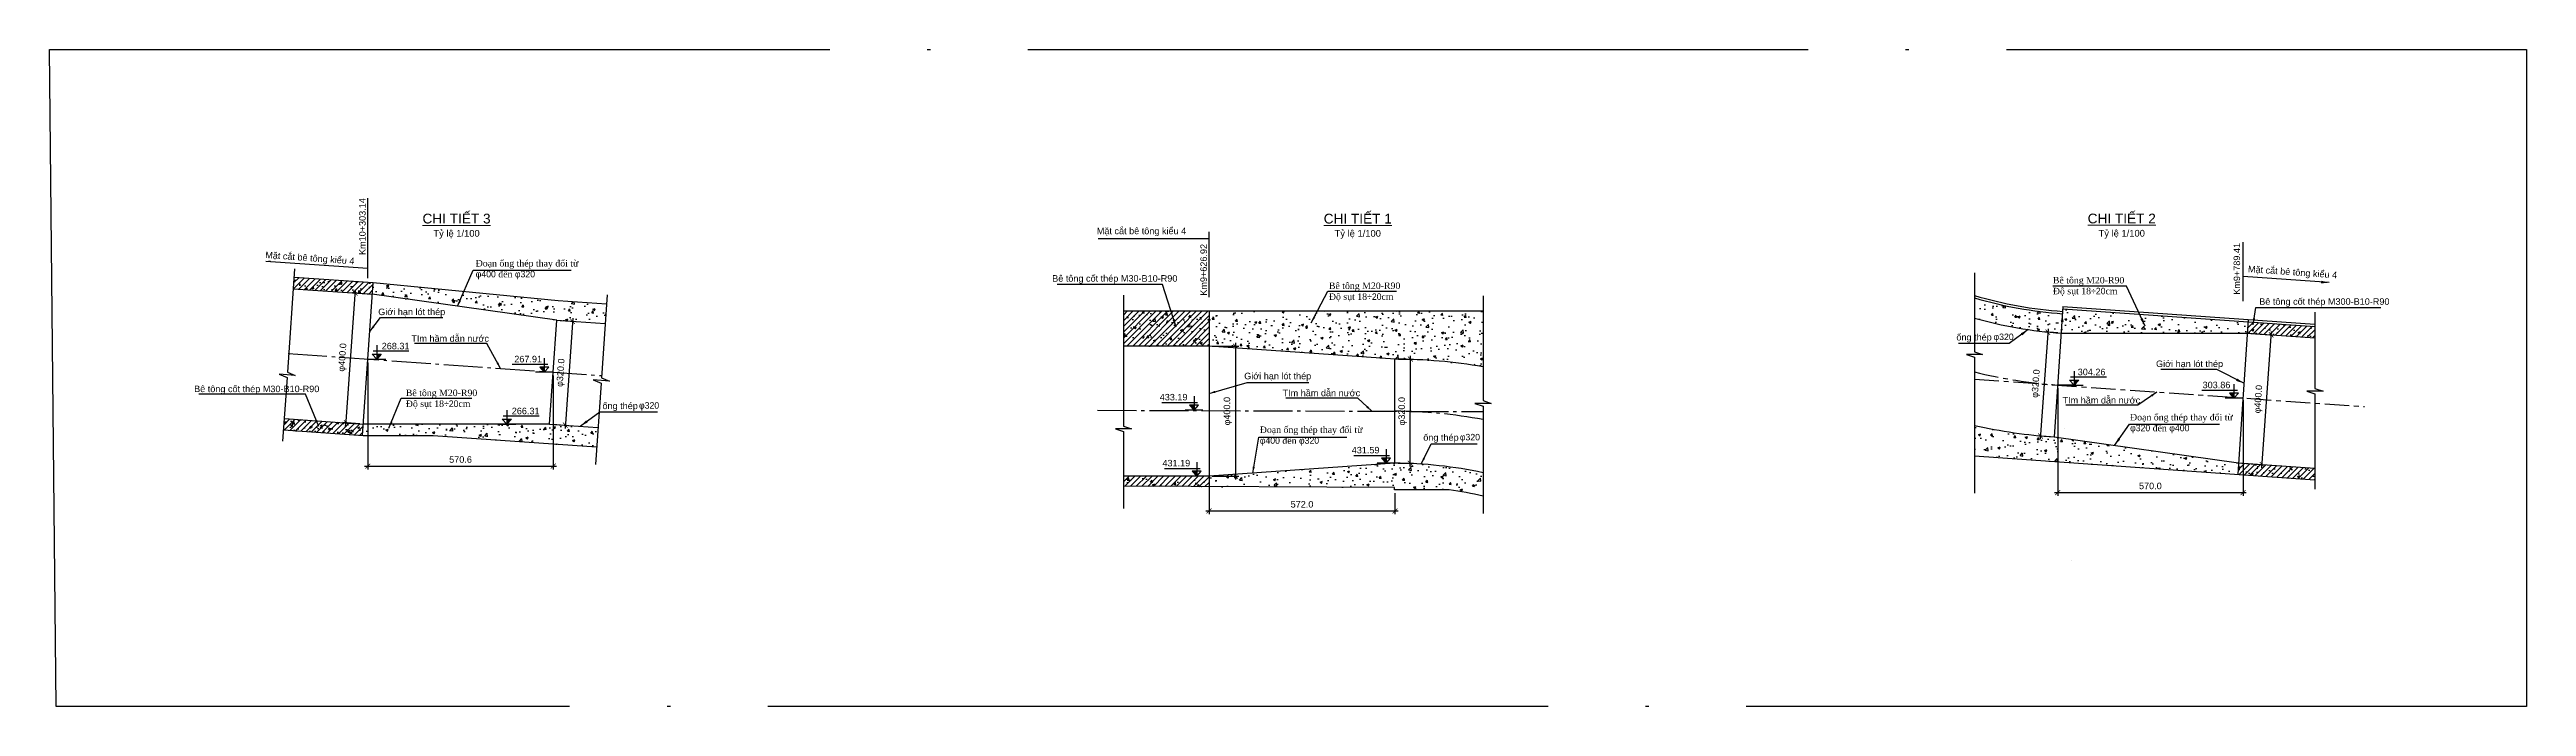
# Model space of a CAD drawing. Header units: inches. Extents: x 444671 to 463716, y 1783086 to 1794968.
# Drawn here: x 456090.6 to 456166.8, y 1786029.3 to 1786049.5 of the extents above; entities that cross this region are included whole.
import ezdxf
from ezdxf.enums import TextEntityAlignment as Align

# ---------------------------------------------------------------- set-up
doc = ezdxf.new("R2010")
doc.units = ezdxf.units.IN
doc.header["$MEASUREMENT"] = 0
for name, pattern in [('ACAD_ISO04W100', [30, 24, -3, 0, -3]), ('CENTER', [2, 1.25, -0.25, 0.25, -0.25]), ('DASHED2', [9.525, 6.35, -3.175]), ('HIDDEN', [0.375, 0.25, -0.125]), ('HIDDEN2', [0.1875, 0.125, -0.0625])]:
    doc.linetypes.add(name, pattern=pattern)
for name, color, linetype in [('cam CTrinh', 2, 'Continuous'), ('Cam hacth', 9, 'Continuous'), ('Cam KT', 140, 'Continuous'), ('CONGTRINH', 2, 'Continuous'), ('hatch', 8, 'Continuous'), ('HPhu', 4, 'Continuous'), ('KHUAT', 8, 'DASHED2'), ('Khung_bang', 140, 'Continuous'), ('netcat', 140, 'Continuous'), ('Text', 3, 'Continuous'), ('Tim', 1, 'ACAD_ISO04W100'), ('Tim tuyen', 1, 'Continuous')]:
    doc.layers.add(name, color=color, linetype=linetype)
doc.layers.add('Camtext', color=3, linetype='Continuous', lineweight=5)
doc.styles.add('200', font='', dxfattribs={"width": 0.9, "height": 0.4})
doc.styles.add('style2', font='arial.ttf', dxfattribs={"height": 0.022})
doc.styles.add('VnariaH', font='')
doc.styles.add('VNARIAL', font='')
doc.styles.add('Vntimeshx', font='vntime.shx', dxfattribs={"width": 0.8, "bigfont": 'vn1.shx'})
doc.styles.get('200').set_extended_font_data('.VnArial')
doc.styles.get('VnariaH').set_extended_font_data('.VnArialH')
doc.styles.get('VNARIAL').set_extended_font_data('.VnArial')
doc.linetypes.add('DB1A', pattern='A,0.8,["Y",Standard,S=0.18,R=180,X=0.15,Y=0.18],-0.14', length=0.94)
doc.linetypes.add('NEN_DA1', pattern='A,1.5,-0.15,["Y",Standard,S=0.2,R=0,X=-0.15,Y=-0.2],-0.005', length=1.655)
doc.linetypes.add('NENDA', pattern='A,1,-0.04,["Y",Standard,S=0.2,R=-0.02,X=-0.04,Y=-0.2],-0.1', length=1.14)
doc.dimstyles.new('D100', dxfattribs={"dimscale": 0.1, "dimtxt": 2, "dimasz": 1.5, "dimexe": 1, "dimexo": 1, "dimgap": 1, "dimtad": 1, "dimdec": 1, "dimlfac": 100, "dimzin": 1, "dimdsep": 46, "dimtxsty": 'Vntimeshx', "dimblk": 'ARCHTICK', "dimcen": 1.5, "dimdle": 1, "dimclrd": 140, "dimclre": 140, "dimclrt": 3, "dimadec": 1, "dimazin": 2, "dimtfac": 1, "dimtdec": 1, "dimtix": 1, "dimtmove": 2, "dimatfit": 3, "dimfxl": 0, "dimtolj": 1, "dimtzin": 0, "dimarcsym": 0})
doc.dimstyles.new('D200', dxfattribs={"dimtxt": 1, "dimasz": 0.25, "dimexe": 0.2, "dimexo": 0, "dimgap": 0.2, "dimtad": 1, "dimdec": 1, "dimlfac": 100, "dimzin": 1, "dimdsep": 46, "dimtxsty": '200', "dimblk": 'OBLIQUE', "dimcen": 0.25, "dimdle": 0.2, "dimclrd": 140, "dimclre": 140, "dimclrt": 3, "dimadec": 0, "dimazin": 0, "dimtfac": 1, "dimtdec": 1, "dimtix": 1, "dimtmove": 2, "dimatfit": 3, "dimfxl": 0, "dimtolj": 1, "dimtzin": 0, "dimarcsym": 0})
pattern_1 = [(50, (446792.4938, 1787038.35476), (0.717260183, -0.062752135), [0.075, -0.825]), (355, (446792.4938, 1787038.35476), (-0.138751334, 0.752192134), [0.06, -0.66]), (100.4514, (446792.5536, 1787038.3495), (0.57850938, 0.68943954), [0.06374019, -0.70114211]), (46.1842, (446792.4938, 1787038.5548), (1.06724105, -0.165519014), [0.1125, -1.2375]), (96.6356, (446792.5827, 1787038.541), (0.9346627, 0.97411787), [0.09561029, -1.051713]), (351.1842, (446792.4938, 1787038.5548), (0.93466195, 0.9741186), [0.09, -0.99]), (21, (446792.5938, 1787038.50476), (0.596907052, -0.40261889), [0.075, -0.825]), (326, (446792.5938, 1787038.50476), (0.24331533, 0.725150045), [0.06, -0.66]), (71.4514, (446792.64355, 1787038.4712), (0.84022263, 0.322530497), [0.06374019, -0.70114211]), (37.5, (446792.4938, 1787038.35476), (0.012159855, 0.332893854), [0, -0.652, 0, -0.67, 0, -0.6625]), (7.5, (446792.4938, 1787038.35476), (0.263069537, 0.394411712), [0, -0.382, 0, -0.637, 0, -0.2525]), (327.5, (446792.2708, 1787038.35476), (0.533822436, -0.022554872), [0, -0.25, 0, -0.78, 0, -1.035]), (317.5, (446792.1708, 1787038.35476), (0.58318617, 0.100104982), [0, -0.325, 0, -0.518, 0, -0.735])]
pattern_2 = [(45, (446792.49381, 1787038.35476), (-0.0883883476, 0.0883883476), [])]

# ---------------------------------------------------------------- blocks, each defined once
blk = doc.blocks.new('_Oblique')
at = {"color": 0, "linetype": 'ByBlock', "lineweight": -2}
blk.add_line((-0.5, -0.5), (0.5, 0.5), dxfattribs=at)
blk = doc.blocks.new('_ArchTick')
at = {"color": 0, "linetype": 'ByBlock', "const_width": 0.15}
blk.add_lwpolyline([(-0.5, -0.5), (0.5, 0.5)], dxfattribs=at)
blk = doc.blocks.new('*D81')
at = {"layer": 'Defpoints', "color": 140, "lineweight": -2, "transparency": 16777216}
for p, q in [((456100.367, 1786039.843), (456100.367, 1786036.554)), ((456106.074, 1786039.444), (456106.074, 1786036.554)), ((456100.267, 1786036.654), (456106.174, 1786036.654))]:
    blk.add_line(p, q, dxfattribs=at)
at = {"layer": 'Defpoints', "color": 0, "transparency": 16777216}
for p in [(456100.367, 1786039.943), (456106.074, 1786039.544), (456106.074, 1786036.654)]:
    blk.add_point(p, dxfattribs=at)
at = {"layer": 'Defpoints', "color": 140, "lineweight": -2, "transparency": 16777216, "xscale": 0.15, "yscale": 0.15, "zscale": 0.15, "rotation": 180}
blk.add_blockref('_ArchTick', (456100.367, 1786036.654), dxfattribs=at)
at = {"layer": 'Defpoints', "color": 140, "lineweight": -2, "transparency": 16777216, "xscale": 0.15, "yscale": 0.15, "zscale": 0.15}
blk.add_blockref('_ArchTick', (456106.074, 1786036.654), dxfattribs=at)
at = {"layer": 'Defpoints', "color": 3, "transparency": 16777216, "insert": (456103.221, 1786036.856), "char_height": 0.2, "attachment_point": 5, "style": 'VNARIAL'}
blk.add_mtext('\\A1;570.6', dxfattribs=at)
blk = doc.blocks.new('*D82')
at = {"layer": 'Defpoints', "color": 140, "lineweight": -2, "transparency": 16777216}
for p, q in [((456106.285, 1786041.133), (456106.768, 1786041.099)), ((456106.675, 1786041.206), (456106.437, 1786037.814)), ((456106.062, 1786037.941), (456106.544, 1786037.907))]:
    blk.add_line(p, q, dxfattribs=at)
at = {"layer": 'Defpoints', "color": 0, "transparency": 16777216}
for p in [(456106.185, 1786041.14), (456105.962, 1786037.948), (456106.444, 1786037.914)]:
    blk.add_point(p, dxfattribs=at)
at = {"layer": 'Defpoints', "color": 140, "lineweight": -2, "transparency": 16777216, "xscale": 0.15, "yscale": 0.15, "zscale": 0.15}
for p, rotation in [((456106.668, 1786041.106), 85.99582706049664), ((456106.444, 1786037.914), 265.9958270604967)]:
    blk.add_blockref('_ArchTick', p, dxfattribs=dict(at, rotation=rotation))
at = {"layer": 'Defpoints', "color": 3, "transparency": 16777216, "insert": (456106.322, 1786039.526), "char_height": 0.2, "attachment_point": 5, "rotation": 85.99583, "style": 'VNARIAL'}
blk.add_mtext('\\A1;{\\fSymbol|b0|i0|c2|p18;f}320.0', dxfattribs=at)
blk = doc.blocks.new('*D83')
at = {"layer": 'Defpoints', "color": 140, "lineweight": -2, "transparency": 16777216}
for p, q in [((456099.696, 1786037.885), (456099.989, 1786042.075)), ((456100.407, 1786041.945), (456099.882, 1786041.982)), ((456100.128, 1786037.955), (456099.603, 1786037.992))]:
    blk.add_line(p, q, dxfattribs=at)
at = {"layer": 'Defpoints', "color": 0, "transparency": 16777216}
for p in [(456099.982, 1786041.975), (456100.507, 1786041.938), (456100.228, 1786037.948)]:
    blk.add_point(p, dxfattribs=at)
at = {"layer": 'Defpoints', "color": 140, "lineweight": -2, "transparency": 16777216, "xscale": 0.15, "yscale": 0.15, "zscale": 0.15}
for p, rotation in [((456099.982, 1786041.975), 85.99582706008907), ((456099.703, 1786037.985), 265.9958270600891)]:
    blk.add_blockref('_ArchTick', p, dxfattribs=dict(at, rotation=rotation))
at = {"layer": 'Defpoints', "color": 3, "transparency": 16777216, "insert": (456099.609, 1786039.996), "char_height": 0.2, "attachment_point": 5, "rotation": 85.99583, "style": 'VNARIAL'}
blk.add_mtext('\\A1;{\\fSymbol|b0|i0|c2|p18;f}400.0', dxfattribs=at)
blk = doc.blocks.new('*D84')
at = {"layer": 'Defpoints', "color": 140, "lineweight": -2, "transparency": 16777216}
for p, q in [((456126.348, 1786040.345), (456127.163, 1786040.345)), ((456127.063, 1786040.445), (456127.063, 1786036.245)), ((456126.348, 1786036.345), (456127.163, 1786036.345))]:
    blk.add_line(p, q, dxfattribs=at)
at = {"layer": 'Defpoints', "color": 0, "transparency": 16777216}
for p in [(456126.248, 1786040.345), (456126.248, 1786036.345), (456127.063, 1786036.345)]:
    blk.add_point(p, dxfattribs=at)
at = {"layer": 'Defpoints', "color": 140, "lineweight": -2, "transparency": 16777216, "xscale": 0.15, "yscale": 0.15, "zscale": 0.15}
for p, rotation in [((456127.063, 1786040.345), 90), ((456127.063, 1786036.345), 270)]:
    blk.add_blockref('_ArchTick', p, dxfattribs=dict(at, rotation=rotation))
at = {"layer": 'Defpoints', "color": 3, "transparency": 16777216, "insert": (456126.828, 1786038.345), "char_height": 0.2, "attachment_point": 5, "rotation": 90, "style": 'VNARIAL'}
blk.add_mtext('\\A1;{\\fSymbol|b0|i0|c2|p18;f}400.0', dxfattribs=at)
blk = doc.blocks.new('*D85')
at = {"layer": 'Defpoints', "color": 140, "lineweight": -2, "transparency": 16777216}
for p, q in [((456126.248, 1786036.245), (456126.248, 1786035.177)), ((456131.968, 1786035.824), (456131.968, 1786035.177)), ((456126.148, 1786035.277), (456132.068, 1786035.277))]:
    blk.add_line(p, q, dxfattribs=at)
at = {"layer": 'Defpoints', "color": 0, "transparency": 16777216}
for p in [(456126.248, 1786036.345), (456131.968, 1786035.924), (456131.968, 1786035.277)]:
    blk.add_point(p, dxfattribs=at)
at = {"layer": 'Defpoints', "color": 140, "lineweight": -2, "transparency": 16777216, "xscale": 0.15, "yscale": 0.15, "zscale": 0.15, "rotation": 180}
blk.add_blockref('_ArchTick', (456126.248, 1786035.277), dxfattribs=at)
at = {"layer": 'Defpoints', "color": 140, "lineweight": -2, "transparency": 16777216, "xscale": 0.15, "yscale": 0.15, "zscale": 0.15}
blk.add_blockref('_ArchTick', (456131.968, 1786035.277), dxfattribs=at)
at = {"layer": 'Defpoints', "color": 3, "transparency": 16777216, "insert": (456129.108, 1786035.479), "char_height": 0.2, "attachment_point": 5, "style": 'VNARIAL'}
blk.add_mtext('\\A1;572.0', dxfattribs=at)
blk = doc.blocks.new('*D86')
at = {"layer": 'Defpoints', "color": 140, "lineweight": -2, "transparency": 16777216}
for p, q in [((456152.058, 1786040.871), (456151.82, 1786037.48)), ((456152.363, 1786040.75), (456151.951, 1786040.779)), ((456152.139, 1786037.558), (456151.727, 1786037.587))]:
    blk.add_line(p, q, dxfattribs=at)
at = {"layer": 'Defpoints', "color": 0, "transparency": 16777216}
for p in [(456152.463, 1786040.743), (456151.827, 1786037.58), (456152.238, 1786037.551)]:
    blk.add_point(p, dxfattribs=at)
at = {"layer": 'Defpoints', "color": 140, "lineweight": -2, "transparency": 16777216, "xscale": 0.15, "yscale": 0.15, "zscale": 0.15}
for p, rotation in [((456152.051, 1786040.772), 85.97961933521627), ((456151.827, 1786037.58), 265.9796193352163)]:
    blk.add_blockref('_ArchTick', p, dxfattribs=dict(at, rotation=rotation))
at = {"layer": 'Defpoints', "color": 3, "transparency": 16777216, "insert": (456151.705, 1786039.192), "char_height": 0.2, "attachment_point": 5, "rotation": 85.97962, "style": 'VNARIAL'}
blk.add_mtext('\\A1;{\\fSymbol|b0|i0|c2|p18;f}320.0', dxfattribs=at)
blk = doc.blocks.new('*D87')
at = {"layer": 'Defpoints', "color": 140, "lineweight": -2, "transparency": 16777216}
for p, q in [((456158.3, 1786040.735), (456159.022, 1786040.685)), ((456158.636, 1786036.602), (456158.93, 1786040.791)), ((456158.021, 1786036.745), (456158.743, 1786036.694))]:
    blk.add_line(p, q, dxfattribs=at)
at = {"layer": 'Defpoints', "color": 0, "transparency": 16777216}
for p in [(456158.201, 1786040.742), (456158.923, 1786040.692), (456157.921, 1786036.752)]:
    blk.add_point(p, dxfattribs=at)
at = {"layer": 'Defpoints', "color": 140, "lineweight": -2, "transparency": 16777216, "xscale": 0.15, "yscale": 0.15, "zscale": 0.15}
for p, rotation in [((456158.923, 1786040.692), 85.99582707053557), ((456158.643, 1786036.701), 265.9958270705356)]:
    blk.add_blockref('_ArchTick', p, dxfattribs=dict(at, rotation=rotation))
at = {"layer": 'Defpoints', "color": 3, "transparency": 16777216, "insert": (456158.549, 1786038.713), "char_height": 0.2, "attachment_point": 5, "rotation": 85.99583, "style": 'VNARIAL'}
blk.add_mtext('\\A1;{\\fSymbol|b0|i0|c2|p18;f}400.0', dxfattribs=at)
blk = doc.blocks.new('*D88')
at = {"layer": 'Defpoints', "color": 140, "lineweight": -2, "transparency": 16777216}
for p, q in [((456152.357, 1786039.047), (456152.357, 1786035.742)), ((456158.057, 1786038.682), (456158.057, 1786035.742)), ((456152.257, 1786035.842), (456158.157, 1786035.842))]:
    blk.add_line(p, q, dxfattribs=at)
at = {"layer": 'Defpoints', "color": 0, "transparency": 16777216}
for p in [(456152.357, 1786039.147), (456158.057, 1786038.782), (456158.057, 1786035.842)]:
    blk.add_point(p, dxfattribs=at)
at = {"layer": 'Defpoints', "color": 140, "lineweight": -2, "transparency": 16777216, "xscale": 0.15, "yscale": 0.15, "zscale": 0.15, "rotation": 180}
blk.add_blockref('_ArchTick', (456152.357, 1786035.842), dxfattribs=at)
at = {"layer": 'Defpoints', "color": 140, "lineweight": -2, "transparency": 16777216, "xscale": 0.15, "yscale": 0.15, "zscale": 0.15}
blk.add_blockref('_ArchTick', (456158.057, 1786035.842), dxfattribs=at)
at = {"layer": 'Defpoints', "color": 3, "transparency": 16777216, "insert": (456155.207, 1786036.044), "char_height": 0.2, "attachment_point": 5, "style": 'VNARIAL'}
blk.add_mtext('\\A1;570.0', dxfattribs=at)
blk = doc.blocks.new('*D98')
at = {"layer": 'Defpoints', "color": 140, "lineweight": -2, "transparency": 16777216}
for p, q in [((456132.076, 1786039.944), (456132.542, 1786039.943)), ((456132.434, 1786036.643), (456132.443, 1786040.043)), ((456132.068, 1786036.744), (456132.534, 1786036.743))]:
    blk.add_line(p, q, dxfattribs=at)
at = {"layer": 'Defpoints', "color": 0, "transparency": 16777216}
for p in [(456131.976, 1786039.944), (456132.442, 1786039.943), (456131.968, 1786036.744)]:
    blk.add_point(p, dxfattribs=at)
at = {"layer": 'Defpoints', "color": 140, "lineweight": -2, "transparency": 16777216, "xscale": 0.15, "yscale": 0.15, "zscale": 0.15}
for p, rotation in [((456132.442, 1786039.943), 89.85711124531), ((456132.434, 1786036.743), 269.85711124531)]:
    blk.add_blockref('_ArchTick', p, dxfattribs=dict(at, rotation=rotation))
at = {"layer": 'Defpoints', "color": 3, "transparency": 16777216, "insert": (456132.204, 1786038.343), "char_height": 0.2, "attachment_point": 5, "rotation": 89.85711, "style": 'VNARIAL'}
blk.add_mtext('\\A1;{\\fSymbol|b0|i0|c2|p18;f}320.0', dxfattribs=at)
blk = doc.blocks.new('CD2')
at = {"layer": 'Khung_bang'}
blk.add_hatch(color=256, dxfattribs=at).paths.add_polyline_path([(0, 1.4), (0, 0), (1.28, 1.4)])
blk.add_line((-2.5, 0), (2.5, 0), dxfattribs=at)
at = {"layer": 'Khung_bang', "ltscale": 29}
for p, q in [((9, 2.18), (-1, 2.18)), ((0, 3.9), (0, 0))]:
    blk.add_line(p, q, dxfattribs=at)
at = {"layer": 'Khung_bang'}
blk.add_lwpolyline([(0, 0), (-1.28, 1.4), (1.28, 1.4)], close=True, dxfattribs=at)

msp = doc.modelspace()

# ---------------------------------------------------------------- hatches: boundary and pattern name
at = {"layer": 'Cam hacth', "linetype": 'ByBlock', "lineweight": 30}
h = msp.add_hatch(dxfattribs=at)
h.set_pattern_fill('ANSI31', color=256, style=0)
h.set_pattern_definition(pattern_2)
h.paths.add_polyline_path([(456098.099, 1786042.4577), (456098.0746, 1786042.1086), (456100.5071, 1786041.9383), (456100.5316, 1786042.2875)])
h.paths.add_polyline_path([(456097.7953, 1786038.1183), (456097.7708, 1786037.7692), (456100.2034, 1786037.5989), (456100.2278, 1786037.9481)])
h = msp.add_hatch(dxfattribs=at)
h.set_pattern_fill('BETONG', color=256, scale=0.1, style=0)
h.set_pattern_definition(pattern_1)
h.paths.add_polyline_path([(456100.5316, 1786042.2875), (456098.099, 1786042.4577), (456098.0746, 1786042.1086), (456100.5071, 1786041.9383)])
h = msp.add_hatch(dxfattribs=at)
h.set_pattern_fill('BETONG', color=256, scale=0.1, style=0)
h.set_pattern_definition(pattern_1)
h.paths.add_polyline_path([(456107.714, 1786041.6343), (456106.2271, 1786041.7384), (456100.5316, 1786042.2875), (456100.5071, 1786041.9383), (456106.1852, 1786041.1399), (456107.6721, 1786041.0358)])
h.paths.add_polyline_path([(456107.4487, 1786037.8436), (456105.9618, 1786037.9477), (456100.2278, 1786037.9481), (456100.2034, 1786037.5989), (456100.2278, 1786037.5972), (456102.3759, 1786037.5972), (456107.4068, 1786037.2451)])
h = msp.add_hatch(dxfattribs=at)
h.set_pattern_fill('ANSI31', color=256, style=0)
h.set_pattern_definition(pattern_2)
h.paths.add_polyline_path([(456125.3791, 1786041.4241), (456123.6164, 1786041.4241), (456123.6164, 1786040.3446), (456125.3791, 1786040.3446)])
h.paths.add_polyline_path([(456125.3791, 1786036.027), (456125.3791, 1786036.3447), (456123.6164, 1786036.3447), (456123.6164, 1786036.0358)])
h = msp.add_hatch(dxfattribs=at)
h.set_pattern_fill('BETONG', color=256, scale=0.1, style=0)
h.set_pattern_definition(pattern_1)
h.paths.add_polyline_path([(456125.3791, 1786041.4241), (456123.6164, 1786041.4241), (456123.6164, 1786040.3446), (456125.3791, 1786040.3446)])
h.paths.add_polyline_path([(456125.3791, 1786036.027), (456125.3791, 1786036.3447), (456123.6164, 1786036.3447), (456123.6164, 1786036.0358)])
h = msp.add_hatch(dxfattribs=at)
h.set_pattern_fill('BETONG', color=256, scale=0.1, style=0)
h.set_pattern_definition(pattern_1)
h.paths.add_polyline_path([(456126.2454, 1786041.4241), (456125.3791, 1786041.4241), (456125.3791, 1786040.3446), (456126.2458, 1786040.3446)])
h.paths.add_polyline_path([(456125.3791, 1786036.3447), (456125.3791, 1786036.027), (456126.2477, 1786036.0227), (456126.2476, 1786036.3447)])
h = msp.add_hatch(dxfattribs=at)
h.set_pattern_fill('ANSI31', color=256, style=0)
h.set_pattern_definition(pattern_2)
h.paths.add_polyline_path([(456126.2454, 1786041.4241), (456125.3791, 1786041.4241), (456125.3791, 1786040.3446), (456126.2458, 1786040.3446)])
h.paths.add_polyline_path([(456126.2476, 1786036.3447), (456125.3791, 1786036.3447), (456125.3791, 1786036.027), (456126.2477, 1786036.0227)])
h = msp.add_hatch(dxfattribs=at)
h.set_pattern_fill('BETONG', color=256, scale=0.1, style=0)
h.set_pattern_definition(pattern_1)
h.paths.add_polyline_path([(456128.2863, 1786041.4241), (456126.2476, 1786041.4241), (456126.2476, 1786040.3446), (456128.2863, 1786040.2021)])
h.paths.add_polyline_path([(456128.2863, 1786036.4873), (456126.2476, 1786036.3447), (456126.2476, 1786036.0227), (456128.2863, 1786036.0125)])
h = msp.add_hatch(dxfattribs=at)
h.set_pattern_fill('BETONG', color=256, scale=0.1, style=0)
h.set_pattern_definition(pattern_1)
h.paths.add_polyline_path([(456131.9676, 1786041.4241), (456128.2863, 1786041.4241), (456128.2863, 1786040.2021), (456131.9676, 1786039.9446)])
h.paths.add_polyline_path([(456131.9676, 1786036.7441, 0.0001496), (456131.9596, 1786036.7441), (456128.2863, 1786036.4873), (456128.2863, 1786036.0125), (456131.9676, 1786035.9941)])
h.paths.add_polyline_path([(456135.6478, 1786040.8401), (456136.3423, 1786040.8401), (456136.3423, 1786040.5163), (456135.6478, 1786040.5163)], flags=9)
edge = h.paths.add_edge_path()
edge.add_line((456134.6777, 1786039.709), (456134.6777, 1786041.4241))
edge.add_line((456134.6777, 1786041.4241), (456131.9676, 1786041.4241))
edge.add_line((456131.9676, 1786041.4241), (456131.9676, 1786039.9446))
edge.add_line((456131.9676, 1786039.9446), (456131.9756, 1786039.9441))
edge.add_arc((456131.8926, 1786023.3443), 16.6, 80.341458, 89.713523, ccw=False)
h = msp.add_hatch(dxfattribs=at)
h.set_pattern_fill('BETONG', color=256, scale=0.1, style=0)
h.set_pattern_definition(pattern_1)
h.paths.add_polyline_path([(456152.5038, 1786041.3415, -0.0538774), (456149.7967, 1786041.8282), (456149.7967, 1786041.2041, 0.0506055), (456152.4626, 1786040.7429)])
h = msp.add_hatch(dxfattribs=at)
h.set_pattern_fill('BETONG', color=256, scale=0.1, style=0)
h.set_pattern_definition(pattern_1)
h.paths.add_polyline_path([(456158.1871, 1786040.7422), (456158.2104, 1786041.0924), (456152.5141, 1786041.4911), (456152.4626, 1786040.7429), (456152.4664, 1786040.7426)])
h = msp.add_hatch(dxfattribs=at)
h.set_pattern_fill('BETONG', color=256, scale=0.1, style=0)
h.set_pattern_definition(pattern_1)
h.paths.add_polyline_path([(456160.2684, 1786040.9483), (456158.2104, 1786041.0924), (456158.1872, 1786040.7432), (456160.2684, 1786040.5975)])
h.paths.add_polyline_path([(456160.2684, 1786036.5877), (456157.9213, 1786036.752), (456157.8981, 1786036.4027), (456160.2684, 1786036.2368)])
h = msp.add_hatch(dxfattribs=at)
h.set_pattern_fill('BETONG', color=256, scale=0.08, style=0)
h.set_pattern_definition([(50, (455598.33645, 1785937.14213), (0.57380815, -0.0502017), [0.06, -0.66]), (355, (455598.33645, 1785937.14213), (-0.1110011, 0.6017537), [0.048, -0.528]), (100.4514, (455598.38426, 1785937.13795), (0.4628075, 0.55155163), [0.05099215, -0.5609137]), (46.1842, (455598.33645, 1785937.3021), (0.8537928, -0.1324152), [0.09, -0.99]), (96.6356, (455598.4076, 1785937.2911), (0.7477302, 0.7792943), [0.0764882, -0.8413704]), (351.1842, (455598.33645, 1785937.3021), (0.7477296, 0.7792949), [0.072, -0.792]), (21, (455598.41645, 1785937.26213), (0.47752564, -0.3220951), [0.06, -0.66]), (326, (455598.41645, 1785937.26213), (0.19465227, 0.58012004), [0.048, -0.528]), (71.4514, (455598.45624, 1785937.2353), (0.6721781, 0.2580244), [0.05099215, -0.5609137]), (37.5, (455598.33645, 1785937.14213), (0.009727884, 0.26631508), [0, -0.5216, 0, -0.536, 0, -0.53]), (7.5, (455598.33645, 1785937.14213), (0.21045563, 0.31552937), [0, -0.3056, 0, -0.5096, 0, -0.202]), (327.5, (455598.15805, 1785937.14213), (0.42705795, -0.0180439), [0, -0.2, 0, -0.624, 0, -0.828]), (317.5, (455598.07805, 1785937.14213), (0.46654894, 0.08008399), [0, -0.26, 0, -0.4144, 0, -0.588])])
h.paths.add_polyline_path([(456100.2278, 1786037.9481), (456097.7953, 1786038.1183), (456097.7708, 1786037.7692), (456100.2034, 1786037.5989)])
h = msp.add_hatch(dxfattribs=at)
h.set_pattern_fill('BETONG', color=256, scale=0.1, style=0)
h.set_pattern_definition(pattern_1)
edge = h.paths.add_edge_path()
edge.add_line((456149.7967, 1786037.9062), (456149.7967, 1786036.9698))
edge.add_line((456149.7967, 1786036.9698), (456157.8981, 1786036.4027))
edge.add_line((456157.8981, 1786036.4027), (456157.9213, 1786036.752))
edge.add_line((456157.9213, 1786036.752), (456152.243, 1786037.5504))
edge.add_arc((456153.4021, 1786054.1099), 16.6, 257.45571, 265.995827, ccw=False)
h = msp.add_hatch(dxfattribs=at)
h.set_pattern_fill('BETONG', color=256, scale=0.1, style=0)
h.set_pattern_definition(pattern_1)
edge = h.paths.add_edge_path()
edge.add_line((456134.6777, 1786035.7351), (456134.6777, 1786036.4517))
edge.add_arc((456131.8926, 1786023.3443), 13.4, 78.00408, 89.679234)
edge.add_line((456131.9676, 1786036.7441), (456131.9676, 1786035.9241))
edge.add_line((456131.9676, 1786035.9241), (456133.6354, 1786035.9241))
edge.add_arc((456131.8926, 1786023.3443), 12.7, 77.332202, 82.112239, ccw=False)
at = {"layer": 'hatch'}
h = msp.add_hatch(dxfattribs=at)
h.set_pattern_fill('ANSI31', color=256, style=0)
h.set_pattern_definition([(45, (446292.49381, 1787053.50345), (-0.0883883476, 0.0883883476), [])])
h.paths.add_polyline_path([(456160.2684, 1786040.9483), (456158.2104, 1786041.0924), (456158.1872, 1786040.7432), (456160.2684, 1786040.5975)])
h.paths.add_polyline_path([(456160.2684, 1786036.5877), (456157.9213, 1786036.752), (456157.8981, 1786036.4027), (456160.2684, 1786036.2368)])

# ---------------------------------------------------------------- linework, layer by layer
at = {"layer": 'cam CTrinh', "linetype": 'NEN_DA1'}
for p, q in [((456106.2271, 1786041.7384), (456100.5316, 1786042.2875)), ((456102.3759, 1786037.5972), (456107.4068, 1786037.2451))]:
    msp.add_line(p, q, dxfattribs=at)
at = {"layer": 'cam CTrinh', "ltscale": 10}
for p, q in [((456098.0746, 1786042.1086), (456100.5071, 1786041.9383)), ((456106.1852, 1786041.1399), (456100.5071, 1786041.9383)), ((456106.1852, 1786041.1399), (456107.6721, 1786041.0358)), ((456097.7953, 1786038.1183), (456100.2278, 1786037.9481)), ((456105.9618, 1786037.9477), (456100.2278, 1786037.9481)), ((456105.9618, 1786037.9477), (456107.4487, 1786037.8436))]:
    msp.add_line(p, q, dxfattribs=at)
at = {"layer": 'cam CTrinh', "linetype": 'DB1A'}
for p, q in [((456123.6164, 1786041.4241), (456134.6777, 1786041.4241)), ((456152.5189, 1786041.561), (456160.2684, 1786041.0185))]:
    msp.add_line(p, q, dxfattribs=at)
at = {"layer": 'cam CTrinh', "linetype": 'NENDA'}
msp.add_line((456149.7967, 1786036.9698), (456160.2684, 1786036.2368), dxfattribs=at)
at = {"layer": 'cam CTrinh', "linetype": 'NEN_DA1'}
for points in [[(456100.5316, 1786042.2875), (456098.099, 1786042.4577)], [(456097.7708, 1786037.7692), (456100.2278, 1786037.5972), (456102.3759, 1786037.5972)]]:
    msp.add_lwpolyline(points, dxfattribs=at)
at = {"layer": 'cam CTrinh', "linetype": 'NEN_DA1', "ltscale": 10}
msp.add_lwpolyline([(456107.714, 1786041.6343), (456106.2271, 1786041.7384)], dxfattribs=at)
at = {"layer": 'cam CTrinh', "ltscale": 10}
for points in [[(456126.2476, 1786040.3446), (456123.6164, 1786040.3446)], [(456131.9756, 1786039.9441), (456126.2476, 1786040.3446)], [(456126.2476, 1786036.3447), (456123.6164, 1786036.3447)], [(456131.9596, 1786036.7441), (456126.2476, 1786036.3447)]]:
    msp.add_lwpolyline(points, dxfattribs=at)
at = {"layer": 'cam CTrinh', "linetype": 'DB1A'}
msp.add_lwpolyline([(456134.6777, 1786035.7351, 0.0208599), (456133.6354, 1786035.9241), (456131.9561, 1786035.9241), (456131.9558, 1786035.9941), (456123.6164, 1786036.0358)], format="xyb", dxfattribs=at)
msp.add_arc((456153.4021, 1786054.1099), 12.73, 253.547364, 265.995827, dxfattribs=at)
at = {"layer": 'cam CTrinh', "ltscale": 10}
for radius, start in [(16.6, 80.341458), (13.4, 78.00408)]:
    msp.add_arc((456131.8926, 1786023.3443), radius, start, 89.713523, dxfattribs=at)
at = {"layer": 'Cam KT'}
msp.add_line((456105.9618, 1786037.9477), (456106.1852, 1786041.1399), dxfattribs=at)
for points in [[(456100.2034, 1786037.5989), (456100.5316, 1786042.2875)], [(456126.2476, 1786041.4241), (456126.2476, 1786036.0227)], [(456152.5189, 1786041.561), (456152.2429, 1786037.5504)], [(456158.2151, 1786041.1622), (456157.8981, 1786036.4027)], [(456131.9676, 1786036.7441), (456131.9676, 1786039.9446)], [(456152.9112, 1786039.1465), (456152.3567, 1786039.1465)]]:
    msp.add_lwpolyline(points, dxfattribs=at)
at = {"layer": 'CONGTRINH', "color": 3, "linetype": 'ByBlock', "lineweight": 30}
msp.add_line((456158.0566, 1786041.7283), (456158.0566, 1786043.5438), dxfattribs=at)
at = {"layer": 'CONGTRINH', "ltscale": 1.2}
for p, q in [((456152.4664, 1786040.7426), (456158.2007, 1786040.7422)), ((456158.2007, 1786040.7422), (456160.2684, 1786040.5975)), ((456152.2429, 1786037.5504), (456157.9213, 1786036.752)), ((456157.9213, 1786036.752), (456160.2684, 1786036.5877))]:
    msp.add_line(p, q, dxfattribs=at)
at = {"layer": 'CONGTRINH', "linetype": 'HIDDEN', "ltscale": 1.2}
for p, q in [((456152.7329, 1786041.0087), (456152.7331, 1786041.0087)), ((456152.5731, 1786037.8127), (456152.5733, 1786037.8127))]:
    msp.add_line(p, q, dxfattribs=at)
at = {"layer": 'CONGTRINH', "ltscale": 1.2}
for radius, start in [(13.4, 254.391571), (16.6, 257.45571)]:
    msp.add_arc((456153.4021, 1786054.1099), radius, start, 265.995827, dxfattribs=at)
at = {"layer": 'KHUAT', "ltscale": 0.015}
msp.add_lwpolyline([(456152.779, 1786033.7638, -0.0000014), (456152.7789, 1786033.7638, -0.0000014)], format="xyb", dxfattribs=at)
at = {"layer": 'netcat', "linetype": 'ByBlock', "lineweight": 30}
for points in [[(456098.1172, 1786042.7166), (456097.8949, 1786039.5423), (456098.1385, 1786039.4417), (456097.6397, 1786039.4766), (456097.8833, 1786039.376), (456097.7463, 1786037.4193)], [(456149.7967, 1786042.5934), (456149.7967, 1786040.1701), (456150.0467, 1786040.0868), (456149.5467, 1786040.0868), (456149.7967, 1786040.0035), (456149.7967, 1786035.82)], [(456107.734, 1786041.9196), (456107.5557, 1786039.3719), (456107.7992, 1786039.2713), (456107.3004, 1786039.3062), (456107.544, 1786039.2056), (456107.3692, 1786036.7086)], [(456123.6164, 1786041.909), (456123.6164, 1786037.8867), (456123.8664, 1786037.8034), (456123.3664, 1786037.8034), (456123.6164, 1786037.72), (456123.6164, 1786035.354)], [(456134.6777, 1786041.8934), (456134.6777, 1786038.668), (456134.9277, 1786038.5847), (456134.4277, 1786038.5847), (456134.6777, 1786038.5014), (456134.6777, 1786035.193)], [(456160.2684, 1786041.3903), (456160.2684, 1786039.045), (456160.5184, 1786038.9617), (456160.0184, 1786038.9617), (456160.2684, 1786038.8784), (456160.2684, 1786035.9436)]]:
    msp.add_lwpolyline(points, dxfattribs=at)
at = {"layer": 'Text', "color": 3}
msp.add_line((456152.5141, 1786041.4911), (456160.2684, 1786040.9483), dxfattribs=at)
at = {"layer": 'Text'}
for points in [[(456100.3675, 1786042.4308), (456100.3675, 1786044.8883)], [(456126.2476, 1786041.8457), (456126.2476, 1786043.8535)]]:
    msp.add_lwpolyline(points, dxfattribs=at)
at = {"layer": 'Text', "color": 3}
msp.add_arc((456153.4021, 1786054.1099), 12.8, 253.639874, 265.995827, dxfattribs=at)
at = {"layer": 'Tim', "ltscale": 0.05}
msp.add_line((456097.9144, 1786040.1149), (456107.5604, 1786039.4397), dxfattribs=at)
at = {"layer": 'Tim'}
msp.add_lwpolyline([(456090.5771, 1786049.461), (456166.7769, 1786049.461), (456166.7769, 1786029.2662), (456090.7759, 1786029.2662)], close=True, dxfattribs=at)
at = {"layer": 'Tim', "ltscale": 0.05}
msp.add_lwpolyline([(456122.8127, 1786038.3727), (456134.6777, 1786038.3305)], dxfattribs=at)
msp.add_arc((456131.8926, 1786023.3443), 15, 79.299673, 89.713523, dxfattribs=at)
at = {"layer": 'Tim tuyen', "linetype": 'CENTER', "ltscale": 0.6}
msp.add_line((456149.7967, 1786039.3256), (456161.7919, 1786038.4859), dxfattribs=at)
msp.add_arc((456153.4021, 1786054.1099), 15, 256.092116, 265.995827, dxfattribs=at)

# ---------------------------------------------------------------- block references
at = {"layer": 'Text', "linetype": 'ByBlock', "yscale": 0.1102500000270084, "zscale": 0.11025}
for p, xscale in [((456100.6431, 1786039.9432), 0.1102500000270084), ((456105.7979, 1786039.5438), -0.1102500000270084), ((456152.86, 1786039.1465), 0.1102500000270084), ((456157.7786, 1786038.7476), -0.110249999910593), ((456104.644, 1786037.9477), 0.1102500000270084), ((456125.7853, 1786038.3727), -0.1102499999979045), ((456131.692, 1786036.7441), -0.1102499999979045), ((456125.8686, 1786036.3447), -0.1102499999979045)]:
    msp.add_blockref('CD2', p, dxfattribs=dict(at, xscale=xscale))

# ---------------------------------------------------------------- texts
at = {"layer": 'Camtext', "char_height": 0.3, "attachment_point": 5, "style": 'VnariaH'}
for s, insert in [('{\\LChi tiÕt 3\\P\\f.VnArial|b0|i0|c0|p34;\\H0.6875x;\\lTû lÖ 1/100}', (456103.0982, 1786044.0301, -0.009)), ('{\\LChi tiÕt 1\\P\\f.VnArial|b0|i0|c0|p34;\\H0.6875x;\\lTû lÖ 1/100}', (456130.8234, 1786044.0285, -0.009)), ('{\\LChi tiÕt 2\\P\\f.VnArial|b0|i0|c0|p34;\\H0.6875x;\\lTû lÖ 1/100}', (456154.3262, 1786044.033, -0.009))]:
    msp.add_mtext(s, dxfattribs=dict(at, insert=insert))
at = {"layer": 'Camtext', "linetype": 'HIDDEN2', "char_height": 0.11, "style": 'style2'}
for s, insert, width, attachment_point in [('{\\f.VnTime|b0|i0|c0|p34;\\H1.818x;§o¹n èng thÐp thay ®æi tõ\\H0.55x; } {\\fSymbol|b0|i0|c2|p18;\\H1.818x;f400 \\f.VnTime|b0|i0|c0|p34;®Õn \\fSymbol|b0|i0|c2|p18;f320 \\f.VnArial|b0|i0|c0|p34; }', (456103.6876, 1786042.9915), 3.617896, 1), ('{\\f.VnTime|b0|i0|c0|p34;\\H1.818x;Bª t«ng M20-R90\\P§é sôt 18\\fSymbol|b0|i0|c2|p18;¸20\\f.VnTime|b0|i0|c0|p34;cm\\fSymbol|b0|i0|c2|p18; \\f.VnArial|b0|i0|c0|p34; }', (456129.9355, 1786042.2996), 3.617896, 1), ('{\\f.VnTime|b0|i0|c0|p34;\\H1.818x;Bª t«ng M20-R90\\P§é sôt 18\\fSymbol|b0|i0|c2|p18;¸20\\f.VnTime|b0|i0|c0|p34;cm\\fSymbol|b0|i0|c2|p18; \\f.VnArial|b0|i0|c0|p34; }', (456152.2075, 1786042.4709), 3.617896, 1), (' {\\fSymbol|b0|i0|c2|p18;\\H1.818x;f320\\f.VnArial|b0|i0|c0|p34; }', (456150.339, 1786040.7296), 0.711971, 1), ('{\\f.VnTime|b0|i0|c0|p34;\\H1.818x;Bª t«ng M20-R90\\P§é sôt 18\\fSymbol|b0|i0|c2|p18;¸20\\f.VnTime|b0|i0|c0|p34;cm\\fSymbol|b0|i0|c2|p18; \\f.VnArial|b0|i0|c0|p34; }', (456101.5376, 1786039.0071), 3.617896, 1), (' {\\fSymbol|b0|i0|c2|p18;\\H1.818x;f320\\f.VnArial|b0|i0|c0|p34; }', (456109.332, 1786038.6211), 0.711971, 3), ('{\\f.VnTime|b0|i0|c0|p34;\\H1.818x;§o¹n èng thÐp thay ®æi tõ\\H0.55x; } {\\fSymbol|b0|i0|c2|p18;\\H1.818x;f400 \\f.VnTime|b0|i0|c0|p34;®Õn \\fSymbol|b0|i0|c2|p18;f320 \\f.VnArial|b0|i0|c0|p34; }', (456127.8097, 1786037.8741), 3.617896, 1), (' {\\fSymbol|b0|i0|c2|p18;\\H1.818x;f320\\f.VnArial|b0|i0|c0|p34; }', (456133.9213, 1786037.6456), 0.711971, 1), ('{\\f.VnTime|b0|i0|c0|p34;\\H1.818x;§o¹n èng thÐp thay ®æi tõ\\H0.55x; } {\\fSymbol|b0|i0|c2|p18;\\H1.818x;f320 \\f.VnTime|b0|i0|c0|p34;®Õn \\fSymbol|b0|i0|c2|p18;f400 \\f.VnArial|b0|i0|c0|p34; }', (456154.5832, 1786038.2593), 3.617896, 1)]:
    msp.add_mtext(s, dxfattribs=dict(at, insert=insert, width=width, attachment_point=attachment_point))
at = {"layer": 'Text', "color": 3, "linetype": 'ByBlock', "lineweight": 30, "style": 'VNARIAL'}
for s, rotation, p in [('Km10+303.14', 90, (456100.3015, 1786043.1443)), ('MÆt c¾t bª t«ng kiÓu 4', 355.874281, (456097.2081, 1786043.0541)), ('Km9+626.92', 90, (456126.1816, 1786041.8936)), ('MÆt c¾t bª t«ng kiÓu 4', 355.984776, (456158.2039, 1786042.6189))]:
    msp.add_text(s, height=0.2, rotation=rotation, dxfattribs=at).set_placement(p)
for s, p in [('MÆt c¾t bª t«ng kiÓu 4', (456122.7955, 1786043.7844)), ('Bª t«ng cèt thÐp M30-B10-R90', (456121.4229, 1786042.3252)), ('Giíi h¹n lãt thÐp', (456100.6883, 1786041.2971)), ('Bª t«ng cèt thÐp M300-B10-R90 ', (456158.5563, 1786041.6143)), ('TIm hÇm dÉn n\xadíc', (456101.7073, 1786040.4773)), ('èng thÐp ', (456149.2395, 1786040.5178)), ('Giíi h¹n lãt thÐp', (456155.3816, 1786039.7009)), ('Bª t«ng cèt thÐp M30-B10-R90', (456095.0258, 1786038.9284)), ('Giíi h¹n lãt thÐp', (456127.3286, 1786039.3242)), ('èng thÐp ', (456107.5877, 1786038.4072)), ('TIm hÇm dÉn n\xadíc', (456128.5101, 1786038.8021)), ('TIm hÇm dÉn n\xadíc', (456152.5055, 1786038.5798)), ('èng thÐp ', (456132.8393, 1786037.4337))]:
    msp.add_text(s, height=0.2, dxfattribs=at).set_placement(p)
at = {"layer": 'Text', "linetype": 'ByBlock', "style": 'VNARIAL'}
for s, p in [('268.31', (456100.7963, 1786040.3451)), ('267.91', (456104.8744, 1786039.9456)), ('304.26', (456152.9715, 1786039.5484)), ('303.86', (456156.8134, 1786039.1494)), ('266.31', (456104.7972, 1786038.3496)), ('433.19', (456124.7303, 1786038.7746)), ('431.19', (456124.8136, 1786036.7466)), ('431.59', (456130.637, 1786037.1459))]:
    msp.add_text(s, height=0.2, dxfattribs=at).set_placement(p, align=Align.MIDDLE_LEFT)
at = {"layer": 'Text', "color": 3, "linetype": 'ByBlock', "lineweight": 30, "insert": (456157.8683, 1786042.7193, -0.036), "char_height": 0.2, "attachment_point": 5, "rotation": 90, "style": 'VNARIAL'}
msp.add_mtext('Km9+789.41', dxfattribs=at)

# ---------------------------------------------------------------- dimensions: what is measured, and where the dimension line sits
at = {"layer": 'Defpoints', "color": 8}
for p1, p2, distance, picture, middle in [((456100.2278, 1786037.9481), (456100.5071, 1786041.9383), 0.5263, '*D83', (456099.6087, 1786039.9963)), ((456106.1852, 1786041.1399), (456105.9618, 1786037.9477), 0.4837, '*D82', (456106.3222, 1786039.5264)), ((456152.4626, 1786040.7426), (456152.2383, 1786037.5508), -0.4127, '*D86', (456151.7049, 1786039.1921)), ((456157.9213, 1786036.752), (456158.2007, 1786040.7422), -0.7237, '*D87', (456158.5491, 1786038.7129)), ((456131.9676, 1786036.7441), (456131.9756, 1786039.9441), -0.4668, '*D98', (456132.204, 1786038.3435))]:
    dim = msp.add_aligned_dim(p1=p1, p2=p2, distance=distance, text='{\\fSymbol|b0|i0|c2|p18;f}<>', dimstyle='D100', override={"dimtxsty": 'VNARIAL'}, dxfattribs=at)
    dim.commit()
    dim.dimension.update_dxf_attribs({"geometry": picture, "text_midpoint": middle})
for base, p1, p2, picture, middle in [((456106.0735, 1786036.6536), (456100.3675, 1786039.9432), (456106.0735, 1786039.5438), '*D81', (456103.2205, 1786036.8557)), ((456158.0566, 1786035.8419), (456152.3567, 1786039.1465), (456158.0566, 1786038.7825), '*D88', (456155.2066, 1786036.044)), ((456131.9676, 1786035.2765), (456126.2476, 1786036.3447), (456131.9676, 1786035.9241), '*D85', (456129.1076, 1786035.4786))]:
    dim = msp.add_linear_dim(base=base, p1=p1, p2=p2, dimstyle='D100', override={"dimtxsty": 'VNARIAL'}, dxfattribs=at)
    dim.commit()
    dim.dimension.update_dxf_attribs({"geometry": picture, "text_midpoint": middle})
dim = msp.add_linear_dim(base=(456127.0629, 1786036.3447), p1=(456126.2476, 1786040.3446), p2=(456126.2476, 1786036.3447), angle=90, text='{\\fSymbol|b0|i0|c2|p18;f}<>', dimstyle='D100', override={"dimtxsty": 'VNARIAL'}, dxfattribs=at)
dim.commit()
dim.dimension.update_dxf_attribs({"geometry": '*D84', "text_midpoint": (456126.8285, 1786038.3447)})

# ---------------------------------------------------------------- leaders
at = {"layer": 'Cam KT', "color": 8}
for points, override in [([(456097.2308, 1786042.9584), (456100.3675, 1786042.7389)], {"dimgap": 1, "dimtad": 0}), ([(456122.8378, 1786043.6489), (456126.2476, 1786043.6489)], {"dimgap": 1, "dimtad": 0}), ([(456160.7111, 1786042.2954), (456158.0566, 1786042.4812)], {"dimasz": 2.5, "dimgap": 1, "dimtad": 0})]:
    msp.add_leader(points, dimstyle='D100', override=override, dxfattribs=at)
at = {"layer": 'HPhu'}
for points in [[(456103.1315, 1786041.5693), (456103.6139, 1786042.6749), (456106.6202, 1786042.6749)], [(456129.3943, 1786041.0606), (456129.9065, 1786042.0296), (456132.014, 1786042.0296)], [(456158.3663, 1786041), (456158.4527, 1786041.5329), (456162.2936, 1786041.5329)], [(456100.4268, 1786040.7903), (456100.7578, 1786041.2236), (456102.6791, 1786041.2236)], [(456104.4501, 1786039.6574), (456104.0275, 1786040.4217), (456101.8029, 1786040.4214)], [(456126.2476, 1786038.8844), (456127.4219, 1786039.2213), (456129.3224, 1786039.2213)], [(456098.8579, 1786037.8752), (456098.4512, 1786038.8661), (456095.1707, 1786038.8656)], [(456101.019, 1786037.8206), (456101.3977, 1786038.739), (456103.5662, 1786038.739)], [(456131.2541, 1786038.3427), (456130.8303, 1786038.7466), (456128.6057, 1786038.7463)], [(456155.4037, 1786038.9331), (456154.8257, 1786038.5242), (456152.6011, 1786038.5239)], [(456127.5944, 1786036.4389), (456127.7771, 1786037.5466), (456130.4855, 1786037.5466)], [(456132.7713, 1786036.7154), (456133.0846, 1786037.3366), (456134.5011, 1786037.3366)]]:
    msp.add_leader(points, dimstyle='D200', override={"dimasz": 0.2}, dxfattribs=at)
for points in [[(456125.2358, 1786040.9215), (456124.8212, 1786042.2349), (456121.5725, 1786042.2349)], [(456155.0442, 1786040.9578), (456154.4699, 1786042.1872), (456152.2075, 1786042.1872)], [(456151.4523, 1786040.8525), (456150.8608, 1786040.4251), (456149.3087, 1786040.4251)], [(456158.0844, 1786039.1998), (456157.2465, 1786039.622), (456155.5286, 1786039.622)], [(456106.9047, 1786037.8817), (456107.5012, 1786038.3203), (456109.2764, 1786038.3203)], [(456154.1036, 1786037.2888), (456154.5666, 1786037.9442), (456157.3364, 1786037.9442)]]:
    msp.add_leader(points, dimstyle='D200', dxfattribs=at)

doc.saveas('drawing.dxf')
